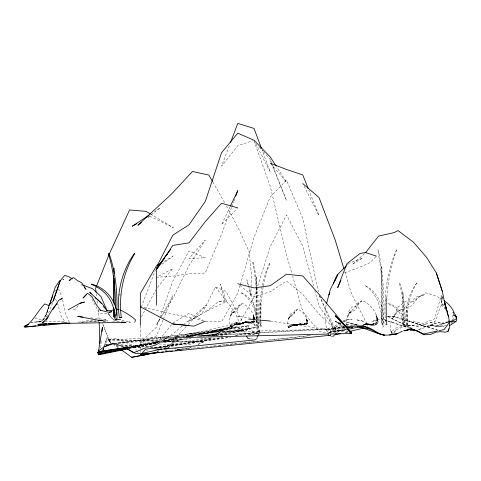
<?xml version="1.0" encoding="UTF-8"?>
<svg xmlns="http://www.w3.org/2000/svg" width="481" height="481" viewBox="0 0 481 481"><rect width="100%" height="100%" fill="white"/><g stroke="black" fill="none" stroke-linecap="round" stroke-linejoin="round"><path stroke-width="0.36" stroke-dasharray="2.4 1.8" d="M257.341 319.047L257.239 303.613L256.247 287.133M258.345 318.963L258.261 303.319L257.215 287.379M253.222 319.817L253.451 315.686L254.617 318.41M257.323 320.448L257.143 326.034L258.111 326.034L258.321 320.388M253.571 319.192L252.832 322.859L251.461 323.34M330.477 332.906L330.657 330.002L338.347 325.932L344.198 326.208M100.691 347.895L101.371 339.712M328.282 334.782L328.926 328.463L327.122 328.89L326.683 329.419L327.615 333.327M437.999 330.249L423.767 326.1L408.796 320.935L425.288 326.473L431.529 326.112L436.105 320.003L438.78 311.033L441.45 304.786L442.31 296.621L440.223 299.044L434.686 318.765L423.364 323.4L408.796 320.935L392.682 316.143L387.001 316.101L411.736 328.397M253.631 318.669L253.451 315.686M306.529 318.795L307.72 322.643L307.497 323.557L305.188 324.819L298.779 324.206L302.068 323.785L303.325 324.302C295.358 323.521 302.952 324.976 305.056 323.791L303.325 324.302L298.779 324.206L304.822 324.386L306.313 323.1L306.529 318.795L306.523 323.214L306.042 324.447L304.96 324.825M376.298 315.867L377.326 318.127L378.252 322.444L377.832 323.418L374.17 325.421C370.689 325.661 367.418 324.062 363.997 324.453L369.216 323.779L371.206 324.603C358.567 323.364 370.617 325.673 373.959 323.785L371.206 324.603L363.997 324.453L373.593 324.741L375.962 322.691L376.298 315.867C376.797 318.819 376.713 322.048 375.529 324.831L373.809 325.433M452.062 321.38L453.475 312.271M263.071 287.133L261.069 303.613L260.864 319.047M453.024 319.997L453.968 315.698L453.571 312.957M261.911 286.7L259.668 303.319L259.5 318.963M263.341 285.81L266.847 271.615L270.28 262.085M262.211 285.371L266.167 271.308L270.027 262.085M253.18 321.152L251.286 322.787L244.799 322.39L247.054 322.817L251.581 322.023L249.38 322.679L243.608 322.559L245.292 322.408L251.749 323.334L254.677 321.729L254.966 320.568L254.677 321.729L252.092 323.322M305.459 324.807L307.497 323.557C307.78 317.46 303.072 311.435 297.595 309.042L295.364 311.039L294.083 313.209L291.961 312.638L289.448 315.229L288.396 319.901L289.478 317.039L292.893 313.738L294.769 310.66L297.294 309.746L295.364 311.039L293.62 314.839L289.177 317.316L287.518 322.985L288.293 327.543L288.792 327.411L289.604 325.847L292.28 324.609L293.32 324.41L296.47 325.042L292.977 324.278L289.165 325.216L288.329 326.389L288.522 327.465L287.993 326.563L288.329 327.507L289.129 326.587L288.293 327.543L288.792 327.411M374.603 325.409L377.832 323.418C378.288 313.738 370.809 304.178 362.115 300.378L358.579 303.553L356.547 306.992L353.174 306.09L349.188 310.203L347.516 317.616L349.23 313.077L354.653 307.828L357.636 302.946L361.64 301.497L358.579 303.553L355.814 309.584L348.755 313.51C346.867 317.484 345.611 321.921 346.356 326.34M326.244 304.78C323.497 314.081 325.535 323.996 327.507 333.267M240.085 285.335L237.794 293.242L221.549 321.795L205.309 321.416M240.296 284.62L254.034 237.199L270.28 196.867L286.526 180.207L302.765 218.392L318.386 291.883M49.092 306.415L47.03 313.378L43.314 319.763L41.925 320.983L38.209 321.765L42.623 320.671L46.332 314.285L48.888 306.505L45.635 315.801L48.888 306.319M256.782 288.72L254.034 297.3L237.794 325.865L217.31 331.595L205.309 333.477L192.707 333.099L189.063 334.187L184.518 336.64M257.696 285.858L270.28 246.531L286.526 214.929L302.765 246.08L313.528 285.834M102.904 350.018L103.607 347.907M103.842 347.204L106.89 338.077L109.193 339.321L115.548 338.341L133.141 345.466L136.526 350.252M176.707 336.73L249.116 321.146L251.719 321.38L259.079 329.605L259.487 332.167L258.531 335.029L259.944 333.231L257.058 319.492M102.471 351.052L103.168 349.002M104.329 345.586L106.89 338.077M52.633 303.018L48.28 313.979M396.759 249.795C387.878 273.575 385.221 299.386 387.019 324.615M231.505 207.467L221.549 234.163L205.309 273.004L189.063 273.857L172.823 276.178L157.317 277.242M231.77 206.77L233.604 201.852M233.862 201.148L234.65 199.038M141.384 306.956L155.531 269.613M229.275 145.833L221.549 166.173L237.794 145.737L252.627 140.753M208.165 336.123L246.41 330.495L248.893 325.697L249.116 321.146L252.297 321.987L259.487 332.167M163.023 319.967L156.578 335.84L140.338 342.382L156.578 327.062L172.823 281.108L189.063 250.932L205.309 257.816L189.063 258.465L205.309 239.989L189.063 265.488L172.823 298.412L156.578 324.609L159.902 318.723M163.299 319.282L172.823 295.821L160.269 318.067M230.928 326.623L230.345 326.743L230.928 326.623L231.956 324.639L235.353 323.064L236.676 322.817L240.674 323.617L236.243 322.649L231.403 323.833L230.339 325.33L230.327 326.767L230.098 325.234C230.14 329.996 235.834 322.757 236.676 322.817C227.471 333.688 228.457 319.438 231.415 313.804L236.135 309.259L238.522 305.351L241.721 304.196L239.273 305.838L237.65 308.586L234.956 307.864L231.758 311.153L230.429 317.087L231.794 313.456L237.061 310.66L239.273 305.838L242.099 303.295C248.701 305.994 253.072 312.223 254.714 318.993M107.708 344.384L105.465 344.588L107.323 340.067L108.844 339.688L159.866 340.921M396.488 249.795C386.291 273.202 383.525 299.332 385.636 324.615L387.566 324.615M103.09 350.066L103.98 348.016M102.964 350.012L103.902 347.979M230.152 206.674L221.549 224.753L237.283 208.429M259.079 329.605L256.487 333.91L244.709 325.805L225.938 291.306L215.518 287.061L201.701 314.075L187.975 321.699L205.946 311.592L226.551 301.353L234.872 312.277L241.835 327.97L245.815 334.89M141.396 316.829L144.925 310.251M145.28 309.596L155.874 289.875M416.865 282.972C409.066 295.599 406.042 310.924 407.846 325.607M451.202 324.507L452.651 322.216M393.741 333.255L396.711 329.461L405.754 326.088L409.211 325.415L413.197 325.463L417.58 326.184L419.504 325.956L416.48 326.106L408.116 325.198L395.382 328.18L392.382 331.193L392.718 332.978M348.677 328.228L349.428 327.056M41.925 320.983L46.332 314.285M416.612 282.972C407.792 295.13 404.401 310.816 406.565 325.607L408.351 325.607M231.74 324.897L230.297 326.791M289.436 326.052L288.329 327.507M347.408 327.916L348.07 326.984M347.937 329.1L349.164 327.381M171.705 343.314L174.729 339.183M78.235 305.561L75.589 309.042L71.873 309.56M391.215 331.896L391.768 331.199L392.171 333.868L391.215 331.896L392.015 333.105M171.428 324.759L156.578 343.23L154.774 344.48M157.509 287.416L172.823 268.578L156.578 277.29M396.116 329.954L392.039 333.994L390.416 330.152L390.229 324.537L392.706 317.965L396.645 312.115L402.789 308.616L409.457 303.938L416.155 297.054L424.597 294.691L418.079 297.456L413.564 301.846L406.71 300.745L397.961 307.058L393.68 317.514L397.709 311.201L411.712 305.856L418.079 297.456L425.739 292.827L434.535 295.376L442.298 299.356M176.028 337.415L186.141 326.635M188.167 324.477L206.379 305.068L184.379 324.104M254.341 320.466L253.577 321.266L249.044 322.571M375.901 256.644L370.081 262.704L356.499 268.5L344.793 272.709M246.41 330.495L248.412 328.469L248.406 326.96M54.461 291.823L56.049 290.223M47.727 315.344L43.314 319.763L39.604 319.679L35.889 317.857L34.031 318.951M347.366 264.845L348.418 263.804M364.52 253.752L352.254 264.4L362.8 257.99L348.941 263.281M182.125 326.052L173.665 333.375L167.43 337.464M350.902 328.397L352.561 327.038M351.208 328.132L352.753 326.876M114.394 343.452L223.034 329.605L216.931 334.566L214.538 335.762L223.034 329.605L230.579 326.948L233.339 326.743L229.112 327.02L211.375 336.135M205.946 311.592L218.242 301.827L224.783 300.463L220.406 284.018L226.551 301.353L218.242 301.827M147.907 217.4L160.275 207.732L154.684 211.436M253.752 317.628L254.004 317.442L254.491 318.236L253.752 317.628L253.24 315.476L254.004 317.442M306.764 320.328L307.347 320.809L306.764 320.328L306.361 318.632L306.962 320.178M376.671 318.296L376.99 318.055L377.597 319.053L376.671 318.296L376.034 315.596L376.99 318.055M336.844 332.798L340.416 330.176L346.14 329.299L328.06 332.93L340.416 330.176L339.087 331.03M453.469 313.365L452.946 312.031L453.968 315.698L454.659 315.193L454.256 315.362M161.995 264.195L172.823 256.391L163.726 261.598M240.596 324.218L242.147 323.533C239.49 325.553 235.834 323.052 233.381 325.505L238.221 323.022L236.243 322.649M296.404 325.517L297.625 324.976C294.907 326.316 291.51 324.777 289.315 327.513C285.918 328.276 293.53 326.16 293.32 324.41L290.722 326.527L294.534 324.573L292.977 324.278M340.566 322.889C335.948 325.745 333.327 331.162 328.024 333.008M351.653 327.82L352.543 327.194M450.829 322.799L451.978 322.072M172.823 323.028L189.063 313.281L203.361 320.436M147.907 217.358L149.206 216.612M254.677 321.729C251.563 321.476 249.008 323.713 245.737 322.517L250.661 322.547L247.054 322.817L250.258 323.172M307.497 323.557C305.038 323.352 303.03 325.12 300.451 324.176L304.335 324.2L301.491 324.416L304.016 324.693M377.832 323.418C373.935 323.1 370.743 325.896 366.654 324.404L372.811 324.435L368.302 324.783L372.306 325.222M157.227 351.665L159.175 350.577M164.376 347.667L169.571 344.763M210.606 337.957L198.166 344.57M172.823 342.947L181.271 338.39M156.578 352.032L159.205 350.655M165.121 347.553L169.059 345.49M171.687 344.113L182.197 338.606M186.141 336.538L192.707 333.099M448.496 321.903L445.472 323.136L442.135 323.485L438.101 322.462L422.084 328.547L417.592 329.701M31.043 322.943L32.311 322.288L37.939 321.951L42.623 320.671M241.799 323.785L246.579 321.573M297.354 325.174L301.118 323.436M363.558 325.048L367.712 323.226M211.652 337.842L196.02 345.202M238.925 324.428L238.516 324.453L242.833 322.931L236.039 324.356L240.338 323.695L243.194 322.745L237.259 324.278L238.516 324.453L243.194 322.745L239.328 324.477L245.833 321.573L246.188 321.536L242.502 323.322L247.781 322.017L249.38 322.679L243.608 322.559L247.781 322.017L249.38 322.679M295.087 325.685L294.769 325.703L298.166 324.507L292.821 325.625L298.448 324.356L293.777 325.565L294.769 325.703L298.448 324.356L295.412 325.721L300.529 323.43L297.907 324.807L302.068 323.785L303.325 324.302M363.329 324.687L367.219 323.178L362.608 325.409L369.216 323.779L371.206 324.603M351.954 327.585L353.667 326.761M401.214 331.842L402.94 331.018M340.223 322.829L336.959 324.362L330.429 329.425L326.683 329.419M343.488 321.296L347.408 319.456L352.092 319.3L349.08 319.42L343.332 320.935L355.188 325.216M238.221 323.022L234.445 324.747L239.941 323.659L235.347 324.404L231.439 326.358L230.267 326.088L229.912 325.547M294.534 324.573L291.564 325.932L295.887 325.078L292.268 325.661L289.195 327.2L287.993 326.563M206.62 338.011L190.308 344.456L170.238 344.444M426.154 324.026L421.951 325.336L430.098 322.607L435.064 321.759M190.668 347.504L188.684 348.262L177.291 349.645M251.797 321.897L248.412 323.142L251.581 322.023M305.231 323.689L302.561 324.669L305.056 323.791M374.236 323.623L369.997 325.18L373.959 323.785M62.74 279.762L63.979 279.311L62.716 279.744M343.729 326.1L335.251 328.998L335.251 332.87L333.014 333.117L335.251 332.87M346.548 325.132L351.497 323.442L359.265 325.228M418.915 329.455L423.021 328.06M426.948 326.166C432.629 324.801 438.377 327.218 444.095 326.232C438.353 327.23 432.653 324.891 426.948 326.166L438.101 322.462L442.135 323.485M447.907 322.144L435.834 326.148L445.472 323.136M303.06 324.218L306.631 323.19L307.533 322.246L307.179 320.226L307.521 321.404M370.791 324.471L376.455 322.841L377.892 321.344L377.326 318.127L377.88 319.997M244.679 322.005L246.188 321.536M299.621 323.773L300.811 323.406M365.338 323.761L367.219 323.178M106.77 313.221L103.674 314.147L99.266 312.993L90.783 296.951M31.475 322.535L32.311 322.288M147.036 347.396L149.152 346.801M351.539 325.463L354.792 324.567L357.257 325.036L353.679 325.09M441.293 323.316L447.751 321.759M345.358 332.425L348.965 331.577M171.02 346.837L210.401 337.872M220.617 335.552L256.349 327.417L213.66 336.099M430.098 322.607L434.054 321.723M126.966 347.438L162.079 339.881M254.034 327.26L237.794 330.754L205.309 333.477M237.259 324.278L241.606 323.358M293.777 325.565L297.198 324.837M128.794 348.623L158.195 342.508M162.602 341.588L177.303 338.534M186.123 336.7L232.425 327.068L184.554 336.748M128.559 347.841L160.119 341.378M164.526 340.476L174.068 338.522M182.87 336.718L230.579 326.948M128.583 348.064L158.778 341.961M163.197 341.065L174.242 338.834M154.774 348.07L168.759 345.226M171.699 344.624L204.822 337.89M78.138 322.24L90.675 320.13L95.845 320.665M128.674 348.07L158.159 342.298M163.324 341.288L177.327 338.546M186.911 336.676L223.034 329.605M128.637 348.346L156.674 342.953M162.572 341.817L179.545 338.552M189.135 336.706L237.091 327.477L243.206 330.207L237.091 327.477L186.195 336.724M127.182 347.444L158.904 341.684M164.803 340.608L176.605 338.468M126.984 347.486L158.754 341.811M163.185 341.017L175.745 338.774M187.566 336.658L248.893 325.697L114.316 343.494M177.423 349.717L191.33 347.258M346.14 329.299L329.744 332.143L346.771 329.888M156.998 348.142L168.061 346.356M171.008 345.881L224.098 337.325M235.155 335.54L259.487 331.619L234.355 335.504M128.824 347.877L156.259 343.53M188.143 338.48L161.448 342.706L191.113 338.54M202.976 336.129L242.274 329.906L201.497 336.075M154.533 347.835L170.791 345.322M171.531 345.208L222.529 337.331M126.605 347.408L158.489 342.586M162.939 341.913L185.185 338.546M128.09 347.474L156.265 343.482M154.563 347.961L168.663 345.989M171.633 345.574L231 337.277M248.07 334.89L259.944 333.231L247.348 334.938M154.744 347.498L170.298 345.388M171.038 345.292L229.569 337.349M105.465 344.588L107.696 344.306M114.316 343.506L162.067 338.107M174.657 336.736L248.412 328.469M213.522 346.35L215.019 346.182M219.498 345.689L220.989 345.52M224.723 345.111L226.966 344.859M229.954 344.528L232.942 344.198M233.688 344.113L238.167 343.62M241.155 343.29L244.144 342.959M244.889 342.875L311.351 335.516M177.423 349.795L178.914 349.633M181.89 349.314L186.357 348.833M187.103 348.755L192.316 348.196M193.055 348.118L310.684 335.504M241.041 330.074L221.549 331.986L335.251 329.022L319.011 294.823L334.962 332.191M446.813 325.366L439.147 326.106L430.056 325.721L431.325 325.679M38.949 321.615L34.494 322.042L41.168 321.897M118.182 343.446L162.319 339.478M169.799 338.804L172.793 338.534M199.723 336.111L216.931 334.566L174.429 336.7M186.616 336.688L193.362 336.309M197.108 336.099L344.751 327.759M347.745 327.591L351.497 327.381M344.498 327.477L334.866 328.006L345.16 327.669M347.462 327.308L351.912 327.068M188.113 336.688L193.32 336.417M199.356 336.087L346.031 328.331M81.83 322.264L98.779 321.41M103.199 321.188L107.618 320.965L103.944 320.629M169.21 336.959L107.323 340.067L159.908 341.233M80.664 322.282L98.635 321.404M103.126 321.188L107.618 320.965M345.899 327.645L353.252 327.405M112.728 321.146L117.136 321.013L114.664 320.13M44.877 321.819L64.905 321.38L61.189 316.245L57.473 302.832M261.766 326.034L259.98 326.034L259.548 320.388M163.654 341.3L203.385 341.979L163.618 341.011M156.139 343.849L140.855 342.773L144.138 346.843M159.109 343.981L169.492 344.444M408.116 325.198L413.197 325.463M113.949 344.612L115.44 344.715M120.653 345.075L150.439 347.15M151.184 347.198L163.847 348.076M114.225 344.342L115.711 344.45M120.899 344.835L163.173 347.955M250.781 338.895L253.583 339.123M118.615 346.055L114.875 345.743L113.811 344.985M125.355 346.627L142.568 348.076M164.28 349.897L169.516 350.342M118.296 345.959L116.071 345.773L113.408 344.54M125.727 346.597L142.809 348.058M165.085 349.958L169.54 350.336M90.981 317.923L102.808 319.282M340.74 323.953L339.255 323.773L341.438 324.146M345.941 324.579L351.888 325.3M443.506 305.062L442.213 304.281L441.023 294.877L441.45 304.786L443.506 305.062L445.081 308.159M240.025 316.612L254.142 318.693M270.49 321.104L347.781 332.497M119.318 321.699C114.292 321.248 110.534 317.52 108.057 313.372M348.539 331.475L335.251 329.443L319.011 313.955L302.765 294.324L286.526 281.048L270.28 291.726L254.034 296.681L239.532 285.143M346.536 325.018L347.997 325.264M329.599 333.592L319.011 331.337L302.765 311.423L292.688 276.304M121.783 320.406L128.938 321.963M143.987 307.569L203.12 320.665M437.963 330.146C422.847 325.469 407.479 321.633 392.682 316.143L394.985 316.582L387.001 316.101L413.426 329.046M354.792 324.567L358.874 325.709M343.332 320.935L358.411 325.324M453.968 315.698L455.844 316.257M410.546 328.264L381.126 318.699L409.529 328.397M387.842 303.427C398.22 305.766 405.699 315.891 405.002 326.485L403.806 326.96L402.657 319.168L399.525 312.494L394.612 307.293L387.926 303.535M417.947 324.032L423.767 326.1M340.668 323.436L335.251 321.458L340.668 323.635M330.898 336.057L332.112 336.538M349.465 327.17L350.817 327.717M149.856 216.246L173.413 227.723L151.154 214.4M241.258 292.767C251.707 297.096 256.83 308.574 257.996 319.198M365.416 285.69C380.249 292.851 384.127 311.153 383.952 326.154L382.75 327.182L381.415 313.311L378.03 301.605L376.449 298.214L372.727 292.472L370.514 289.959L365.512 285.882M241.348 292.929C250.637 298.605 254.9 308.405 256.475 318.861M344.276 327.062L335.251 320.971L347.432 330.369M118.422 347.559L116.071 345.773L117.412 347.27M80.922 284.295L82.395 285.678M113.426 319.691L109.013 314.706L109.71 315.831L108.447 313.317M259.451 147.138L262.897 151.094M263.39 151.659L270.28 159.566L271.38 162.35M270.755 163.762L286.526 182.113L276.371 166.426M441.45 304.786L446.344 310.642M146.483 349.753L147.42 350.92M215.518 287.061L226.551 301.353M335.251 329.022L319.011 306.072L314.899 290.891M136.947 350.847L138.215 352.645M212.885 182.101L225.018 203.265M55.447 299.032L56.8 301.563M226.425 205.91L239.436 230.399L249.032 251.425L251.304 272.913L250.914 296.506L248.797 287.758M255.73 143.591L270.28 172.078L261.898 149.561M304.118 186.225L319.011 215.614L308.82 190.103M110.558 343.127L108.844 339.688L102.675 323.593M69.312 322.24L65.602 313.732L62.193 298.064M58.46 288.756L61.887 296.639M270.28 160.341L271.122 162.422M271.398 163.119L286.526 200.583L271.657 163.041M102.645 323.557L109.878 342.797M254.034 140.927L270.28 186.424L286.526 254.798L291.871 273.436M442.31 296.621L443.235 299.362M399.717 282.972C404.467 296.603 405.633 311.273 404.689 325.607L403.727 325.607C404.533 311.291 403.385 296.747 399.266 282.972M344.781 271.627L351.497 293.783L367.737 325.378L367.737 326.581M248.491 285.516L246.849 279.732L248.088 284.836M248.695 286.237L254.022 305.032L256.908 318.771M254.828 319.955L254.275 317.496L254.726 320.069M253.138 262.085L255.044 271.308L257.155 286.7M378.24 249.795C383.465 274.332 384.59 299.597 383.616 324.615L382.569 324.615C383.417 299.609 382.269 274.435 377.753 249.795M252.681 262.085L254.383 271.615L256.181 286.472M96.23 293.548L96.669 297.222M97.108 300.902L97.547 304.575M98.07 308.988L99.098 319.33M256.68 320.105L257.311 328.228L258.423 327.351L258.05 319.865M260.949 321.146L261.261 326.034M407.064 310.047L407.064 325.902L406.818 310.047M403.114 292.815L403.114 325.258L402.675 325.258L402.675 292.815M386.177 297.306L386.177 325.138L385.906 297.306M381.914 267.069L381.914 324.002L381.439 324.002L381.439 267.069M260.486 302.693L260.486 318.999M260.486 319.6L260.486 326.479L260.233 319.6M260.233 302.693L260.233 318.999M256.535 276.852L256.535 286.61M256.535 287.349L256.535 318.783M256.535 320.154L256.535 325.511L256.096 325.511L256.096 320.154M256.096 276.852L256.096 286.61M256.096 287.349L256.096 318.783M140.338 325.853L140.338 350.192M140.338 350.348L140.338 352.399M120.094 294.083L120.094 295.328M119.715 294.083L119.715 295.328M233.321 312.091L231.415 313.804L233.694 311.868L233.321 312.091M290.68 315.963L289.177 317.316L290.969 315.795L290.68 315.963M351.136 311.369L348.755 313.51L351.599 311.093L351.136 311.369M379.293 319.42L377.435 320.286L371.488 321.446L379.293 319.42M180.225 349.218L173.527 348.749L180.225 349.218M363.522 321.278L356.072 319.721L363.522 321.278M110.329 342.496L109.193 339.321L110.305 342.502"/><path stroke-width="0.72" d="M115.422 308.333C115.699 289.845 113.714 271.218 108.387 253.475M115.085 317.424L115.218 314.634M116.649 315.308C117.827 294.492 115.957 273.244 109.073 253.475M330.429 333.634L330.297 335.816L328.282 334.782M102.05 331.535L102.417 327.074L98.431 351.671L97.679 352.807L98.389 354.172L100.132 354.581L128.06 348.773M414.412 329.725L424.434 334.716L430.236 334.578L435.864 332.143L440.59 331.662L445.117 332.197L447.997 331.469L448.689 328.77M326.629 303.331L330.285 289.586L337.884 274.236L346.308 265.891M134.782 322.246L135.48 319.811C131.036 315.831 125.806 312.728 120.49 310.059M49.507 305.02L55.153 287.355L59.566 280.832L60.828 280.399M49.351 305.062L50.721 301.647M72.168 278.788L68.386 276.521L64.676 275.391L60.263 280.663L53.379 300.908M60.263 280.663L52.838 301.467L48.425 305.453L49.122 305.597L44.709 303.914C37.602 311.237 33.243 321.254 24.747 327.068L70.016 323.004M235.696 196.23L237.794 190.608L230.471 206.006M230.603 142.322L237.794 123.383L254.034 128.451L261.375 148.154M108.826 255.14L95.623 288.402L96.056 292.075M329.786 292.863L328.98 294.889L329.87 292.827M333.285 284.073L335.708 277.988L337.884 274.236L335.215 280.429M50.745 300.841L52.742 295.983M447.997 331.469L449.681 327.435C449.982 319.216 446.993 311.279 444.63 303.481M340.891 280.291L337.68 287.626L346.819 263.792L360.197 253.349L365.554 252.561L376.382 256.139M109.097 254.449L129.581 209.975L146.068 211.351L150.517 214.021M449.681 325.529L455.94 321.512L456.83 319.625L455.381 315.049L454.238 313.384M126.605 347.679L98.431 351.671L98.954 350.607L104.01 346.873L110.708 343.849L113.57 343.59L104.01 346.873M157.257 265.53L172.823 235.191L189.063 224.753L205.309 201.425L221.549 152.718L237.794 133.129L254.034 140.278L270.28 157.016L275.968 165.801M134.788 253.475C123.094 272.408 118.554 295.406 121.26 317.424M52.76 309.77L58.64 300.397L62.356 298.058L60.883 299.633M46.104 320.394L48.334 316.877M256.902 337.464L258.129 335.636M134.409 253.475C121.182 271.711 116.089 295.244 119.336 317.424L122.018 317.424M156.578 305.08L156.578 269.348L172.823 245.436L189.063 242.809L205.309 221.579L221.549 203.241L237.794 207.9M156.578 269.348L164.274 258.562M166.408 255.567L167.695 253.77M171.272 343.903L168.242 348.034L164.069 348.623M175.162 338.594L176.028 337.415M170.569 249.567L156.578 268.091L157.78 267.226M365.53 252.693L378.601 236.057L394.179 232.594L398.034 230.567L413.474 242.208L426.731 257.575L436.351 272.961L442.334 291.402L445.64 307.329L444.294 300.835L447.631 313.221M57.017 303.938C50.86 309.397 48.936 317.887 42.388 322.799L44.246 321.597M116.089 344.017L125.505 347.751L135.822 353.709L141.853 353.475L145.659 349.206L151.449 348.37L159.199 349.302L161.285 349.014M86.73 294.294L83.015 298.058L87.428 293.248L91.835 296.506L96.248 304.479L100.661 310.582L99.964 310.071L108.087 312.181L111.802 311.694L109.283 312.464M332.72 336.778L336.249 333.237M141.432 222.469L137.897 225.228L171.795 193.765L192.472 171.495L208.838 175.048L212.512 181.457M149.092 215.133L132.311 226.238L136.863 223.647M166.805 337.872L156.211 344.823L149.856 346.609M456.271 318.777L453.174 320.713L449.11 321.494M68.158 309.812L79.996 303.24L84.409 302.098L79.996 303.24M161.129 263.089L156.578 265.692L140.338 293.464L140.338 325.282M27.766 324.495L24.05 326.527L28.499 324.242M257.016 338.642L254.455 339.995L161.273 349.332M397.883 333.387L399.531 332.599M400.084 332.335L401.797 331.541M205.309 321.152L193.939 326.142L172.823 323.972L140.338 306.758M397.204 333.652L395.845 334.169L392.923 334.229M113.624 309.776L111.105 310.648L106.692 310.528L102.285 303.854L89.749 292.286L91.137 293.891M70.322 279.978L69.084 280.387L73.497 277.567L77.91 280.904L81.62 282.714L86.033 289.315L84.355 287.53M146.332 347.595L133.52 352.741L125.505 347.751M82.852 316.991L77.675 316.402L100.854 320.737L105.766 319.618M335.251 334.788L340.307 333.61M351.136 331.072L364.129 328.024M141.853 353.475L161.544 348.996M152.146 353.679L158.255 352.284M403.601 330.868L407.966 330.05L405.303 330.381M436.808 331.114L423.1 334.157L416.732 330.663M438.973 330.669L444.023 329.635L448.929 323.088L448.502 320.881M124.164 348.959L98.389 354.172L127.898 348.491M121.362 349.789L131.716 357.317L155.393 352.765M131.716 357.317L149.765 353.824M108.009 350.932L97.679 352.807L126.599 348.226M109.482 350.661L110.955 350.396M389.508 334.974L397.619 333.549L395.809 334.199L389.508 334.974L383.002 335.215M140.326 355.633L147.517 354.461M98.431 351.671L119.192 348.533M120.677 348.31L125.866 347.522M449.182 321.813L455.94 321.512M155.273 352.801L140.338 354.455L330.026 335.317M156.764 352.633L159.752 352.302M161.249 352.14L163.486 351.894M165.729 351.641L167.965 351.395M170.208 351.148L172.451 350.896M175.433 350.565L176.93 350.402M179.918 350.072L181.409 349.903M24.747 327.068L35.889 325.859M38.119 325.619L40.344 325.378M43.314 325.054L44.805 324.897M347.619 329.136C353.667 328.992 359.097 325.457 365.271 326.912C372.613 327.777 377.513 334.451 384.704 335.167L378.902 333.586L363.341 325.781L350.054 326.491L344.931 326.244M121.549 322.029L125.962 322.384L63.408 323.406L37.981 324.368L46.218 323.966M48.461 323.857L55.952 323.491M61.195 323.232L66.432 322.979M37.981 324.368L46.916 323.941M49.152 323.839L56.596 323.485M61.063 323.268L67.021 322.985M162.632 338.065L328.264 334.067M331.259 333.994L334.259 333.916M335.756 333.88L351.497 333.501M250.084 338.834L247.986 338.66L246.537 336.147M115.68 319.168L120.623 319.594M248.653 319.119L270.28 321.031M98.34 320.25L102.05 320.587M172.823 323.972L189.063 325.487M117.003 309.277L119.228 309.511M237.794 316.282L239.279 316.504M349.266 332.714L351.497 333.044L348.629 329.599M357.467 326.882L369.853 329.004M128.938 321.963L130.369 322.276M237.794 283.76L254.034 287.897L270.28 285.726L286.526 274.224L302.765 275.962L319.011 294.288L346.242 326.737M91.258 284.157C106.824 287.662 118.043 302.85 116.997 318.741C113.005 322.294 116.047 312.824 114.388 311.496C113.402 306.613 111.55 301.906 108.778 297.757C104.894 291.943 98.413 287.067 91.384 284.319M410.948 328.884L418.049 331.307L424.434 334.716M359.367 326.731L380.982 334.542M82.78 284.992L92.761 288.847L100.89 296.44L107.191 310.804M270.28 163.209L286.526 169.468L302.765 174.928L308.273 188.72M348.484 329.9L351.497 331.926M95.112 297.775L97.871 299.789L101.587 303.631M443.975 300.625C448.514 303.451 451.918 307.81 454.208 312.608M302.765 183.556L319.011 197.511L335.251 240.187L343.915 268.771M351.497 332.888L335.251 315.686L351.497 333.044M103.589 306.662L104.389 307.876M455.844 316.257L456.361 317.195L455.381 315.049L455.826 316.913M447.035 312.566L448.43 316.414M436.351 272.961L442.334 291.402M446.368 309.758L445.791 306.914L446.362 309.854M99.188 322.33L99.801 343.332M120.094 317.424L120.094 317.869L119.715 317.424M114.165 268.242L114.165 273.448M114.165 278.108L114.165 304.07M114.165 308.808L114.165 316.901L113.51 316.901L113.51 307.401M113.51 268.242L113.51 271.007M113.51 275.216L113.51 302.14M410.191 329.076L404.87 330.808L411.682 328.932L410.191 329.076M414.556 330.05L410.263 329.972L414.556 330.05"/></g></svg>
